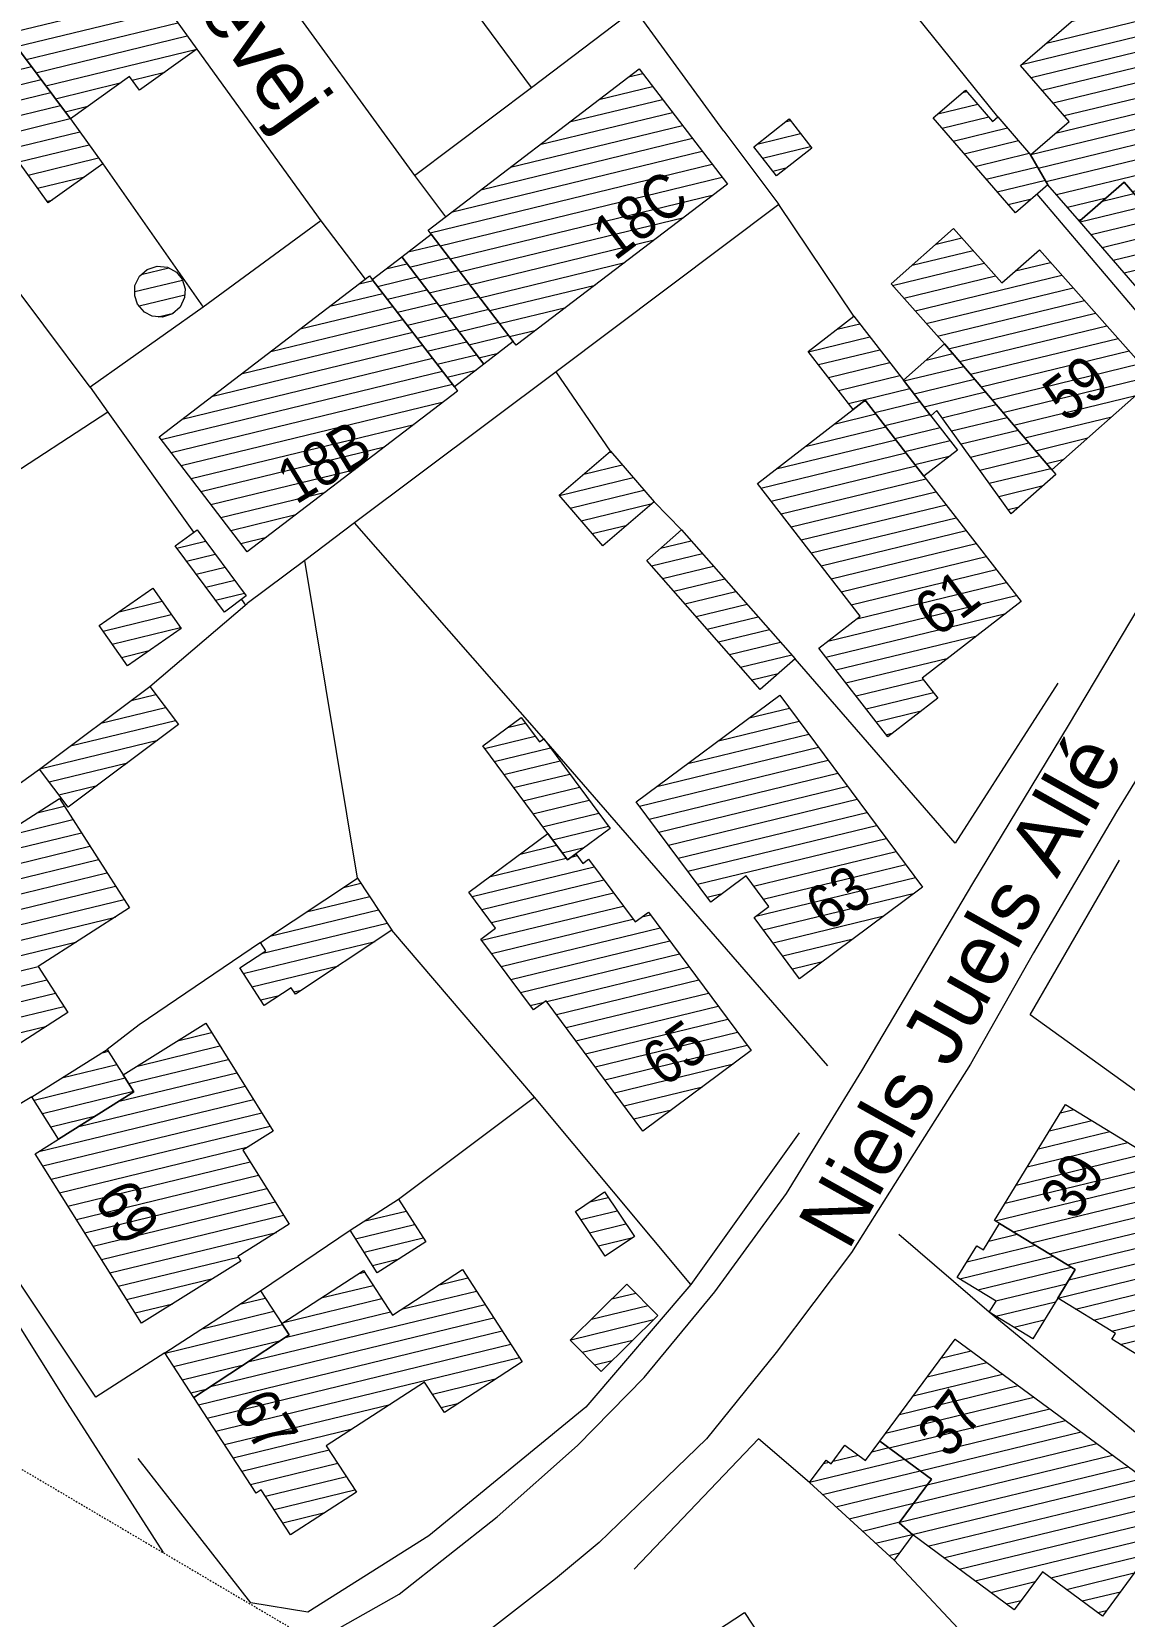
# Model space of a CAD drawing. Header units: metres. Extents: x 585637 to 586843, y 6137463 to 6138529.
# Drawn here: x 585913.1 to 585986.2, y 6137857 to 6137962.9 of the extents above; entities that cross this region are included whole.
import ezdxf
from ezdxf.enums import TextEntityAlignment as Align

# ---------------------------------------------------------------- set-up
doc = ezdxf.new("R2010")
doc.units = ezdxf.units.M
doc.header["$MEASUREMENT"] = 0
doc.linetypes.add('DGN_STYLE_2', pattern=[0.030554, 0.018333, -0.012222])
for name, color, linetype, lineweight in [('adresse', 7, 'Continuous', 13), ('bygning', 252, 'Continuous', 0), ('hegn', 252, 'Continuous', 13), ('vejkant', 252, 'Continuous', 13), ('vejnavn', 7, 'Continuous', 13)]:
    doc.layers.add(name, color=color, linetype=linetype, lineweight=lineweight)
doc.layers.add('TC_S_VRM_20X05', color=6, linetype='DGN_STYLE_2', lineweight=0, plot=False)
doc.styles.add('Style-Arial', font='arial.ttf')

msp = doc.modelspace()

# ---------------------------------------------------------------- hatches: boundary and pattern name
at = {"layer": 'bygning', "lineweight": 0}
h = msp.add_hatch(dxfattribs=at)
h.set_pattern_fill('HATCH', color=256, scale=0.1, style=0, pattern_type=2)
h.set_pattern_definition([(13.65, (585928.4115, 6137973.0716), (-0.23599, 0.971756), [])])
h.paths.add_polyline_path([(585914.04, 6137967.08), (585913.34, 6137968.05), (585917.5, 6137971.03), (585924.17, 6137961.74), (585920.34, 6137958.99), (585919.67, 6137959.92), (585915.72, 6137957.09), (585910.27, 6137964.38)], flags=0)
h = msp.add_hatch(dxfattribs=at)
h.set_pattern_fill('HATCH', color=256, scale=0.1, style=0, pattern_type=2)
h.set_pattern_definition([(13.65, (585953.4851, 6137969.8849), (-0.235989, 0.971756), [])])
h.paths.add_polyline_path([(585982.49, 6137956.91), (585979.24, 6137960.66), (585986.16, 6137966.64), (585996.85, 6137954.27), (585990.04, 6137948.38), (585989.58, 6137948.91), (585986.17, 6137952.84), (585983.17, 6137950.25), (585981.07, 6137952.68), (585979.91, 6137954.68)], flags=0)
h = msp.add_hatch(dxfattribs=at)
h.set_pattern_fill('HATCH', color=256, scale=0.1, style=0, pattern_type=2)
h.set_pattern_definition([(13.65, (585914.8101, 6137962.0208), (-0.23599, 0.971756), [])])
h.paths.add_polyline_path([(585915.72, 6137957.09), (585917.88, 6137954.08), (585914.24, 6137951.47), (585912.25, 6137954.23), (585908.05, 6137951.21), (585902.48, 6137958.85), (585906.14, 6137961.48), (585905.58, 6137962.25), (585909.69, 6137965.2), (585910.27, 6137964.38)], flags=0)
h = msp.add_hatch(dxfattribs=at)
h.set_pattern_fill('HATCH', color=256, scale=0.1, style=0, pattern_type=2)
h.set_pattern_definition([(13.65, (585941.992, 6137944.8585), (-0.23599, 0.971756), [])])
h.paths.add_polyline_path([(585953.74, 6137960.43), (585959.64, 6137952.72), (585945.53, 6137941.94), (585945.33, 6137942.19), (585939.85, 6137949.37), (585939.63, 6137949.65)], flags=0)
h = msp.add_hatch(dxfattribs=at)
h.set_pattern_fill('HATCH', color=256, scale=0.1, style=0, pattern_type=2)
h.set_pattern_definition([(13.65, (585985.7624, 6137949.0165), (-0.23599, 0.971756), [])])
h.paths.add_polyline_path([(585981.07, 6137952.68), (585978.89, 6137950.79), (585973.39, 6137957.14), (585975.55, 6137959.01), (585977.37, 6137956.91), (585977.72, 6137957.22), (585979.91, 6137954.68)], flags=0)
h = msp.add_hatch(dxfattribs=at)
h.set_pattern_fill('HATCH', color=256, scale=0.1, style=0, pattern_type=2)
h.set_pattern_definition([(13.65, (585974.6225, 6137937.9714), (-0.23599, 0.971756), [])])
h.paths.add_polyline_path([(585961.4, 6137955.22), (585963.76, 6137957.08), (585965.29, 6137955.12), (585962.93, 6137953.27)], flags=0)
h = msp.add_hatch(dxfattribs=at)
h.set_pattern_fill('HATCH', color=256, scale=0.1, style=0, pattern_type=2)
h.set_pattern_definition([(13.65, (585988.7958, 6137955.659), (-0.23599, 0.971756), [])])
h.paths.add_polyline_path([(585986.17, 6137952.84), (585989.58, 6137948.91), (585989.19, 6137948.58), (585991.05, 6137946.43), (585988.44, 6137944.16), (585983.17, 6137950.25)], flags=0)
h = msp.add_hatch(dxfattribs=at)
h.set_pattern_fill('HATCH', color=256, scale=0.1, style=0, pattern_type=2)
h.set_pattern_definition([(13.65, (585940.2795, 6137942.4902), (-0.23599, 0.97176), [])])
h.paths.add_polyline_path([(585939.85, 6137949.37), (585945.33, 6137942.19), (585943.35, 6137940.67), (585937.87, 6137947.85)], flags=0)
h = msp.add_hatch(dxfattribs=at)
h.set_pattern_fill('HATCH', color=256, scale=0.1, style=0, pattern_type=2)
h.set_pattern_definition([(13.65, (585977.8748, 6137953.8697), (-0.23599, 0.971756), [])])
h.paths.add_polyline_path([(585970.59, 6137946.05), (585974.76, 6137949.75), (585977.99, 6137946.11), (585980.5, 6137948.33), (585988.18, 6137939.68), (585981.34, 6137933.61), (585974.15, 6137942.04)], flags=0)
h = msp.add_hatch(dxfattribs=at)
h.set_pattern_fill('HATCH', color=256, scale=0.1, style=0, pattern_type=2)
h.set_pattern_definition([(13.65, (585934.8827, 6137939.877), (-0.23599, 0.971756), [])])
h.paths.add_polyline_path([(585921.52, 6137947.23), (585922.21, 6137947.16), (585922.82, 6137946.82), (585923.19, 6137946.37), (585923.4, 6137945.71), (585923.36, 6137945.13), (585923.07, 6137944.5), (585922.54, 6137944.04), (585921.88, 6137943.82), (585921.18, 6137943.9), (585920.67, 6137944.16), (585920.21, 6137944.69), (585920.02, 6137945.24), (585920.04, 6137945.93), (585920.34, 6137946.56), (585920.85, 6137947.01)], flags=0)
h = msp.add_hatch(dxfattribs=at)
h.set_pattern_fill('HATCH', color=256, scale=0.1, style=0, pattern_type=2)
h.set_pattern_definition([(13.65, (585950.7068, 6137930.8682), (-0.23599, 0.971756), [])])
h.paths.add_polyline_path([(585941.39, 6137939.17), (585935.9, 6137946.35), (585937.87, 6137947.85), (585943.35, 6137940.67)], flags=0)
h = msp.add_hatch(dxfattribs=at)
h.set_pattern_fill('HATCH', color=256, scale=0.1, style=0, pattern_type=2)
h.set_pattern_definition([(13.65, (585944.8782, 6137947.4176), (-0.23599, 0.971756), [])])
h.paths.add_polyline_path([(585921.65, 6137935.83), (585935.72, 6137946.58), (585935.9, 6137946.35), (585941.39, 6137939.17), (585941.61, 6137938.88), (585927.54, 6137928.13)], flags=0)
h = msp.add_hatch(dxfattribs=at)
h.set_pattern_fill('HATCH', color=256, scale=0.1, style=0, pattern_type=2)
h.set_pattern_definition([(13.65, (585963.2565, 6137955.4849), (-0.23599, 0.971756), [])])
h.paths.add_polyline_path([(585975.03, 6137934.93), (585972.78, 6137933.19), (585968.86, 6137938.27), (585968.05, 6137937.65), (585965.05, 6137941.52), (585968.1, 6137943.88), (585971.41, 6137939.61), (585973.25, 6137937.23)], flags=0)
h = msp.add_hatch(dxfattribs=at)
h.set_pattern_fill('HATCH', color=256, scale=0.1, style=0, pattern_type=2)
h.set_pattern_definition([(13.65, (585977.6838, 6137942.1047), (-0.23599, 0.971756), [])])
h.paths.add_polyline_path([(585981.34, 6137933.61), (585981.6, 6137933.31), (585978.62, 6137930.67), (585973.65, 6137937.58), (585973.25, 6137937.23), (585971.41, 6137939.61), (585974.15, 6137942.04)], flags=0)
h = msp.add_hatch(dxfattribs=at)
h.set_pattern_fill('HATCH', color=256, scale=0.1, style=0, pattern_type=2)
h.set_pattern_definition([(13.65, (585968.7698, 6137940.2399), (-0.23599, 0.971756), [])])
h.paths.add_polyline_path([(585972.78, 6137933.19), (585979.27, 6137924.81), (585972.67, 6137919.69), (585973.7, 6137918.35), (585970.36, 6137915.77), (585965.76, 6137921.7), (585968.52, 6137923.83), (585961.65, 6137932.7), (585968.05, 6137937.65), (585968.86, 6137938.27)], flags=0)
h = msp.add_hatch(dxfattribs=at)
h.set_pattern_fill('HATCH', color=256, scale=0.1, style=0, pattern_type=2)
h.set_pattern_definition([(13.65, (585956.1219, 6137925.5482), (-0.23599, 0.971756), [])])
h.paths.add_polyline_path([(585951.82, 6137934.86), (585954.74, 6137931.47), (585951.31, 6137928.53), (585948.4, 6137931.92)], flags=0)
h = msp.add_hatch(dxfattribs=at)
h.set_pattern_fill('HATCH', color=256, scale=0.1, style=0, pattern_type=2)
h.set_pattern_definition([(13.65, (585916.6621, 6137890.8603), (-0.23599, 0.971756), [])])
h.paths.add_polyline_path([(585924.19, 6137929.61), (585927.48, 6137925.19), (585926.02, 6137924.1), (585922.73, 6137928.53)], flags=0)
h = msp.add_hatch(dxfattribs=at)
h.set_pattern_fill('HATCH', color=256, scale=0.1, style=0, pattern_type=2)
h.set_pattern_definition([(13.65, (585970.9882, 6137926.039), (-0.23599, 0.971756), [])])
h.paths.add_polyline_path([(585964.17, 6137920.98), (585961.83, 6137918.93), (585954.25, 6137927.56), (585956.58, 6137929.61)], flags=0)
h = msp.add_hatch(dxfattribs=at)
h.set_pattern_fill('HATCH', color=256, scale=0.1, style=0, pattern_type=2)
h.set_pattern_definition([(13.65, (585924.6903, 6137926.5405), (-0.23599, 0.97176), [])])
h.paths.add_polyline_path([(585921.24, 6137925.7), (585923.12, 6137923.01), (585919.53, 6137920.51), (585917.65, 6137923.2)], flags=0)
h = msp.add_hatch(dxfattribs=at)
h.set_pattern_fill('HATCH', color=256, scale=0.1, style=0, pattern_type=2)
h.set_pattern_definition([(13.65, (585904.5792, 6137917.5929), (-0.23599, 0.971756), [])])
h.paths.add_polyline_path([(585921.03, 6137919.13), (585922.95, 6137916.58), (585915.58, 6137911.05), (585913.66, 6137913.61)], flags=0)
h = msp.add_hatch(dxfattribs=at)
h.set_pattern_fill('HATCH', color=256, scale=0.1, style=0, pattern_type=2)
h.set_pattern_definition([(13.65, (585946.8836, 6137912.552), (-0.23599, 0.971756), [])])
h.paths.add_polyline_path([(585972.69, 6137905.71), (585964.47, 6137899.59), (585961.43, 6137903.68), (585962.42, 6137904.41), (585960.89, 6137906.46), (585958.54, 6137904.71), (585953.55, 6137911.42), (585963.14, 6137918.55)], flags=0)
h = msp.add_hatch(dxfattribs=at)
h.set_pattern_fill('HATCH', color=256, scale=0.1, style=0, pattern_type=2)
h.set_pattern_definition([(13.65, (585953.0294, 6137898.7919), (-0.23599, 0.971756), [])])
h.paths.add_polyline_path([(585948.95, 6137907.53), (585947.63, 6137909.29), (585943.29, 6137915.15), (585945.86, 6137917.06), (585947.08, 6137915.43), (585947.36, 6137915.64), (585951.8, 6137909.64), (585949.5, 6137907.94)], flags=0)
h = msp.add_hatch(dxfattribs=at)
h.set_pattern_fill('HATCH', color=256, scale=0.1, style=0, pattern_type=2)
h.set_pattern_definition([(13.65, (585917.7527, 6137913.7693), (-0.23599, 0.971756), [])])
h.paths.add_polyline_path([(585913.57, 6137900.41), (585915.55, 6137897.33), (585909.76, 6137893.62), (585903.73, 6137903.02), (585908.28, 6137905.93), (585907.64, 6137906.93), (585914.99, 6137911.63), (585919.67, 6137904.32)], flags=0)
h = msp.add_hatch(dxfattribs=at)
h.set_pattern_fill('HATCH', color=256, scale=0.1, style=0, pattern_type=2)
h.set_pattern_definition([(13.65, (585931.5664, 6137901.3819), (-0.23599, 0.971756), [])])
h.paths.add_polyline_path([(585949.5, 6137907.94), (585949.98, 6137907.3), (585950.36, 6137907.58), (585953.47, 6137903.39), (585954.37, 6137904.05), (585961.24, 6137894.78), (585953.98, 6137889.4), (585947.52, 6137898.12), (585946.68, 6137897.5), (585943.17, 6137902.24), (585944.15, 6137902.96), (585942.36, 6137905.38), (585947.63, 6137909.29), (585948.95, 6137907.53)], flags=0)
h = msp.add_hatch(dxfattribs=at)
h.set_pattern_fill('HATCH', color=256, scale=0.1, style=0, pattern_type=2)
h.set_pattern_definition([(13.65, (585914.1286, 6137903.9548), (-0.23599, 0.971756), [])])
h.paths.add_polyline_path([(585930.76, 6137898.56), (585930.47, 6137898.99), (585928.68, 6137897.81), (585927.04, 6137900.31), (585928.78, 6137901.46), (585928.42, 6137902.02), (585934.92, 6137906.31), (585937.22, 6137902.83)], flags=0)
h = msp.add_hatch(dxfattribs=at)
h.set_pattern_fill('HATCH', color=256, scale=0.1, style=0, pattern_type=2)
h.set_pattern_definition([(13.65, (585931.7985, 6137874.9572), (-0.23599, 0.971756), [])])
h.paths.add_polyline_path([(585913.37, 6137887.88), (585914.93, 6137888.86), (585919.97, 6137892.02), (585919.26, 6137893.16), (585924.77, 6137896.61), (585929.28, 6137889.4), (585927.25, 6137888.12), (585930.35, 6137883.17), (585926.92, 6137881.01), (585927.11, 6137880.71), (585920.48, 6137876.55)], flags=0)
h = msp.add_hatch(dxfattribs=at)
h.set_pattern_fill('HATCH', color=256, scale=0.1, style=0, pattern_type=2)
h.set_pattern_definition([(13.65, (585922.2623, 6137885.4221), (-0.23599, 0.971756), [])])
h.paths.add_polyline_path([(585913.15, 6137891.7), (585918.19, 6137894.86), (585919.26, 6137893.16), (585919.97, 6137892.02), (585914.93, 6137888.86)], flags=0)
h = msp.add_hatch(dxfattribs=at)
h.set_pattern_fill('HATCH', color=256, scale=0.1, style=0, pattern_type=2)
h.set_pattern_definition([(13.65, (585980.4794, 6137878.965), (-0.23599, 0.971756), [])])
h.paths.add_polyline_path([(585977.5, 6137883.43), (585982.25, 6137891.19), (585993.89, 6137884.07), (585992.99, 6137882.61), (585997.79, 6137879.68), (585999.73, 6137882.86), (586003.65, 6137880.46), (586003.3, 6137879.89), (586006, 6137878.24), (586002.67, 6137872.8), (585996.35, 6137876.67), (585992.83, 6137870.9), (585985.35, 6137875.48), (585985.58, 6137875.87), (585981.72, 6137878.23), (585982.88, 6137880.14), (585977.83, 6137883.23)], flags=0)
h = msp.add_hatch(dxfattribs=at)
h.set_pattern_fill('HATCH', color=256, scale=0.1, style=0, pattern_type=2)
h.set_pattern_definition([(13.65, (585951.0446, 6137883.0665), (-0.23599, 0.971756), [])])
h.paths.add_polyline_path([(585937.66, 6137884.85), (585939.48, 6137881.99), (585936.24, 6137879.92), (585934.42, 6137882.78)], flags=0)
h = msp.add_hatch(dxfattribs=at)
h.set_pattern_fill('HATCH', color=256, scale=0.1, style=0, pattern_type=2)
h.set_pattern_definition([(13.65, (585951.5062, 6137875.6621), (-0.23599, 0.97176), [])])
h.paths.add_polyline_path([(585951.43, 6137885.33), (585953.43, 6137882.35), (585951.48, 6137881.04), (585949.48, 6137884.02)], flags=0)
h = msp.add_hatch(dxfattribs=at)
h.set_pattern_fill('HATCH', color=256, scale=0.1, style=0, pattern_type=2)
h.set_pattern_definition([(13.65, (585957.6461, 6137848.5042), (-0.235989, 0.971756), [])])
h.paths.add_polyline_path([(585982.88, 6137880.14), (585981.72, 6137878.23), (585980.06, 6137875.52), (585977.15, 6137877.29), (585977.6, 6137878.03), (585975.01, 6137879.62), (585976.31, 6137881.74), (585976.76, 6137881.47), (585977.83, 6137883.23)], flags=0)
h = msp.add_hatch(dxfattribs=at)
h.set_pattern_fill('HATCH', color=256, scale=0.1, style=0, pattern_type=2)
h.set_pattern_definition([(13.65, (585928.1374, 6137876.1576), (-0.23599, 0.971756), [])])
h.paths.add_polyline_path([(585930.35, 6137875.78), (585929.85, 6137876.53), (585935.32, 6137880.08), (585937.26, 6137877.1), (585941.93, 6137880.14), (585945.93, 6137873.98), (585940.72, 6137870.59), (585939.39, 6137872.62), (585932.83, 6137868.36), (585934.84, 6137865.27), (585930.44, 6137862.41), (585928.48, 6137865.42), (585928.14, 6137865.19), (585923.97, 6137871.6)], flags=0)
h = msp.add_hatch(dxfattribs=at)
h.set_pattern_fill('HATCH', color=256, scale=0.1, style=0, pattern_type=2)
h.set_pattern_definition([(13.65, (585936.7664, 6137882.2488), (-0.23599, 0.971756), [])])
h.paths.add_polyline_path([(585922.04, 6137874.57), (585928.42, 6137878.72), (585929.85, 6137876.53), (585930.35, 6137875.78), (585923.97, 6137871.6)], flags=0)
h = msp.add_hatch(dxfattribs=at)
h.set_pattern_fill('HATCH', color=256, scale=0.1, style=0, pattern_type=2)
h.set_pattern_definition([(13.65, (585976.0075, 6137865.5048), (-0.23599, 0.971756), [])])
h.paths.add_polyline_path([(585952.92, 6137879.17), (585954.99, 6137877.08), (585951.2, 6137873.33), (585949.14, 6137875.42)], flags=0)
h = msp.add_hatch(dxfattribs=at)
h.set_pattern_fill('HATCH', color=256, scale=0.1, style=0, pattern_type=2)
h.set_pattern_definition([(13.65, (585966.8472, 6137866.324), (-0.23599, 0.971756), [])])
h.paths.add_polyline_path([(585974.86, 6137875.5), (585990.09, 6137864.27), (585984.72, 6137856.98), (585980.7, 6137859.94), (585978.82, 6137857.4), (585972.03, 6137862.4), (585971.12, 6137863.2), (585973.28, 6137866.14), (585969.83, 6137868.68)], flags=0)
h = msp.add_hatch(dxfattribs=at)
h.set_pattern_fill('HATCH', color=256, scale=0.1, style=0, pattern_type=2)
h.set_pattern_definition([(13.65, (585983.1701, 6137853.8345), (-0.23599, 0.971756), [])])
h.paths.add_polyline_path([(585972.03, 6137862.4), (585970.79, 6137860.71), (585965.13, 6137865.91), (585966.24, 6137867.41), (585966.58, 6137867.16), (585967.49, 6137868.4), (585968.87, 6137867.38), (585969.83, 6137868.68), (585973.28, 6137866.14), (585971.12, 6137863.2)], flags=0)

# ---------------------------------------------------------------- linework, layer by layer
at = {"layer": 'bygning', "lineweight": 0, "flags": 128}
for points in [[(585914.04, 6137967.08), (585913.34, 6137968.05), (585917.5, 6137971.03), (585924.17, 6137961.74), (585920.34, 6137958.99), (585919.67, 6137959.92), (585915.72, 6137957.09), (585910.27, 6137964.38)], [(585982.49, 6137956.91), (585979.24, 6137960.66), (585986.16, 6137966.64), (585996.85, 6137954.27), (585990.04, 6137948.38), (585989.58, 6137948.91), (585986.17, 6137952.84), (585983.17, 6137950.25), (585981.07, 6137952.68), (585979.91, 6137954.68)], [(585915.72, 6137957.09), (585917.88, 6137954.08), (585914.24, 6137951.47), (585912.25, 6137954.23), (585908.05, 6137951.21), (585902.48, 6137958.85), (585906.14, 6137961.48), (585905.58, 6137962.25), (585909.69, 6137965.2), (585910.27, 6137964.38)], [(585953.74, 6137960.43), (585959.64, 6137952.72), (585945.53, 6137941.94), (585945.33, 6137942.19), (585939.85, 6137949.37), (585939.63, 6137949.65)], [(585981.07, 6137952.68), (585978.89, 6137950.79), (585973.39, 6137957.14), (585975.55, 6137959.01), (585977.37, 6137956.91), (585977.72, 6137957.22), (585979.91, 6137954.68)], [(585961.4, 6137955.22), (585963.76, 6137957.08), (585965.29, 6137955.12), (585962.93, 6137953.27)], [(585986.17, 6137952.84), (585989.58, 6137948.91), (585989.19, 6137948.58), (585991.05, 6137946.43), (585988.44, 6137944.16), (585983.17, 6137950.25)], [(585939.85, 6137949.37), (585945.33, 6137942.19), (585943.35, 6137940.67), (585937.87, 6137947.85)], [(585970.59, 6137946.05), (585974.76, 6137949.75), (585977.99, 6137946.11), (585980.5, 6137948.33), (585988.18, 6137939.68), (585981.34, 6137933.61), (585974.15, 6137942.04)], [(585921.52, 6137947.23), (585922.21, 6137947.16), (585922.82, 6137946.82), (585923.19, 6137946.37), (585923.4, 6137945.71), (585923.36, 6137945.13), (585923.07, 6137944.5), (585922.54, 6137944.04), (585921.88, 6137943.82), (585921.18, 6137943.9), (585920.67, 6137944.16), (585920.21, 6137944.69), (585920.02, 6137945.24), (585920.04, 6137945.93), (585920.34, 6137946.56), (585920.85, 6137947.01)], [(585941.39, 6137939.17), (585935.9, 6137946.35), (585937.87, 6137947.85), (585943.35, 6137940.67)], [(585921.65, 6137935.83), (585935.72, 6137946.58), (585935.9, 6137946.35), (585941.39, 6137939.17), (585941.61, 6137938.88), (585927.54, 6137928.13)], [(585975.03, 6137934.93), (585972.78, 6137933.19), (585968.86, 6137938.27), (585968.05, 6137937.65), (585965.05, 6137941.52), (585968.1, 6137943.88), (585971.41, 6137939.61), (585973.25, 6137937.23)], [(585981.34, 6137933.61), (585981.6, 6137933.31), (585978.62, 6137930.67), (585973.65, 6137937.58), (585973.25, 6137937.23), (585971.41, 6137939.61), (585974.15, 6137942.04)], [(585972.78, 6137933.19), (585979.27, 6137924.81), (585972.67, 6137919.69), (585973.7, 6137918.35), (585970.36, 6137915.77), (585965.76, 6137921.7), (585968.52, 6137923.83), (585961.65, 6137932.7), (585968.05, 6137937.65), (585968.86, 6137938.27)], [(585951.82, 6137934.86), (585954.74, 6137931.47), (585951.31, 6137928.53), (585948.4, 6137931.92)], [(585924.19, 6137929.61), (585927.48, 6137925.19), (585926.02, 6137924.1), (585922.73, 6137928.53)], [(585964.17, 6137920.98), (585961.83, 6137918.93), (585954.25, 6137927.56), (585956.58, 6137929.61)], [(585921.24, 6137925.7), (585923.12, 6137923.01), (585919.53, 6137920.51), (585917.65, 6137923.2)], [(585921.03, 6137919.13), (585922.95, 6137916.58), (585915.58, 6137911.05), (585913.66, 6137913.61)], [(585972.69, 6137905.71), (585964.47, 6137899.59), (585961.43, 6137903.68), (585962.42, 6137904.41), (585960.89, 6137906.46), (585958.54, 6137904.71), (585953.55, 6137911.42), (585963.14, 6137918.55)], [(585948.95, 6137907.53), (585947.63, 6137909.29), (585943.29, 6137915.15), (585945.86, 6137917.06), (585947.08, 6137915.43), (585947.36, 6137915.64), (585951.8, 6137909.64), (585949.5, 6137907.94)], [(585913.57, 6137900.41), (585915.55, 6137897.33), (585909.76, 6137893.62), (585903.73, 6137903.02), (585908.28, 6137905.93), (585907.64, 6137906.93), (585914.99, 6137911.63), (585919.67, 6137904.32)], [(585949.5, 6137907.94), (585949.98, 6137907.3), (585950.36, 6137907.58), (585953.47, 6137903.39), (585954.37, 6137904.05), (585961.24, 6137894.78), (585953.98, 6137889.4), (585947.52, 6137898.12), (585946.68, 6137897.5), (585943.17, 6137902.24), (585944.15, 6137902.96), (585942.36, 6137905.38), (585947.63, 6137909.29), (585948.95, 6137907.53)], [(585930.76, 6137898.56), (585930.47, 6137898.99), (585928.68, 6137897.81), (585927.04, 6137900.31), (585928.78, 6137901.46), (585928.42, 6137902.02), (585934.92, 6137906.31), (585937.22, 6137902.83)], [(585913.37, 6137887.88), (585914.93, 6137888.86), (585919.97, 6137892.02), (585919.26, 6137893.16), (585924.77, 6137896.61), (585929.28, 6137889.4), (585927.25, 6137888.12), (585930.35, 6137883.17), (585926.92, 6137881.01), (585927.11, 6137880.71), (585920.48, 6137876.55)], [(585913.15, 6137891.7), (585918.19, 6137894.86), (585919.26, 6137893.16), (585919.97, 6137892.02), (585914.93, 6137888.86)], [(585977.5, 6137883.43), (585982.25, 6137891.19), (585993.89, 6137884.07), (585992.99, 6137882.61), (585997.79, 6137879.68), (585999.73, 6137882.86), (586003.65, 6137880.46), (586003.3, 6137879.89), (586006, 6137878.24), (586002.67, 6137872.8), (585996.35, 6137876.67), (585992.83, 6137870.9), (585985.35, 6137875.48), (585985.58, 6137875.87), (585981.72, 6137878.23), (585982.88, 6137880.14), (585977.83, 6137883.23)], [(585937.66, 6137884.85), (585939.48, 6137881.99), (585936.24, 6137879.92), (585934.42, 6137882.78)], [(585951.43, 6137885.33), (585953.43, 6137882.35), (585951.48, 6137881.04), (585949.48, 6137884.02)], [(585982.88, 6137880.14), (585981.72, 6137878.23), (585980.06, 6137875.52), (585977.15, 6137877.29), (585977.6, 6137878.03), (585975.01, 6137879.62), (585976.31, 6137881.74), (585976.76, 6137881.47), (585977.83, 6137883.23)], [(585930.35, 6137875.78), (585929.85, 6137876.53), (585935.32, 6137880.08), (585937.26, 6137877.1), (585941.93, 6137880.14), (585945.93, 6137873.98), (585940.72, 6137870.59), (585939.39, 6137872.62), (585932.83, 6137868.36), (585934.84, 6137865.27), (585930.44, 6137862.41), (585928.48, 6137865.42), (585928.14, 6137865.19), (585923.97, 6137871.6)], [(585922.04, 6137874.57), (585928.42, 6137878.72), (585929.85, 6137876.53), (585930.35, 6137875.78), (585923.97, 6137871.6)], [(585952.92, 6137879.17), (585954.99, 6137877.08), (585951.2, 6137873.33), (585949.14, 6137875.42)], [(585974.86, 6137875.5), (585990.09, 6137864.27), (585984.72, 6137856.98), (585980.7, 6137859.94), (585978.82, 6137857.4), (585972.03, 6137862.4), (585971.12, 6137863.2), (585973.28, 6137866.14), (585969.83, 6137868.68)], [(585972.03, 6137862.4), (585970.79, 6137860.71), (585965.13, 6137865.91), (585966.24, 6137867.41), (585966.58, 6137867.16), (585967.49, 6137868.4), (585968.87, 6137867.38), (585969.83, 6137868.68), (585973.28, 6137866.14), (585971.12, 6137863.2)]]:
    msp.add_lwpolyline(points, close=True, dxfattribs=at)
msp.add_lwpolyline([(585945.44, 6137847.35), (585945.96, 6137847.69), (585945.27, 6137848.74), (585952.59, 6137853.53), (585953.36, 6137852.35), (585960.78, 6137857.22), (585965.61, 6137849.85), (585957.59, 6137844.59), (585956.85, 6137845.72), (585952.76, 6137843.04), (585952.76, 6137843.04), (585945.44, 6137847.35)], dxfattribs=at)
at = {"layer": 'hegn'}
for p, q in [((585977.72, 6137957.22), (585964.97, 6137973.07)), ((585946.54, 6137959.18), (585938.14, 6137970.56)), ((585946.54, 6137959.18), (585953.46, 6137964.41)), ((585959.41, 6137956.26), (585953.46, 6137964.41)), ((585917.88, 6137954.08), (585924.59, 6137944.49)), ((585968.1, 6137943.88), (585963.09, 6137951.36)), ((585992.97, 6137937.17), (585980.34, 6137952.04)), ((585917.04, 6137939.14), (585908.69, 6137950.31)), ((585924.59, 6137944.49), (585917.04, 6137939.14)), ((585951.82, 6137934.86), (585948.19, 6137940.16)), ((585917.04, 6137939.14), (585918.22, 6137937.48)), ((585918.22, 6137937.48), (585910.39, 6137932.37)), ((585918.22, 6137937.48), (585923.96, 6137929.44)), ((585956.58, 6137929.61), (585954.74, 6137931.47)), ((585934.92, 6137906.31), (585931.39, 6137927.56)), ((585927.16, 6137924.95), (585927.42, 6137924.57)), ((585921.03, 6137919.13), (585927.54, 6137924.67)), ((585946.74, 6137891.67), (585937.22, 6137902.83)), ((585937.66, 6137884.85), (585946.74, 6137891.67)), ((585957.19, 6137879.15), (585946.74, 6137891.67)), ((585964.44, 6137889.29), (585957.19, 6137879.15)), ((585928.42, 6137878.72), (585934.42, 6137882.78)), ((585977.15, 6137877.29), (585971.1, 6137882.49)), ((585976.39, 6137854.74), (585970.79, 6137860.71))]:
    msp.add_line(p, q, dxfattribs=at)
at = {"layer": 'hegn', "flags": 128}
for points in [[(585928.9, 6137966.83), (585938.73, 6137953.29), (585946.54, 6137959.18)], [(585924.17, 6137961.74), (585932.46, 6137950.26), (585924.59, 6137944.49)], [(585959.41, 6137956.26), (585963.09, 6137951.36), (585948.19, 6137940.16), (585934.72, 6137930.06), (585931.39, 6137927.56), (585927.54, 6137924.67)], [(585966.35, 6137893.77), (585947.36, 6137915.64), (585934.72, 6137930.06)], [(585981.73, 6137919.36), (585974.87, 6137908.66), (585964.17, 6137920.98)], [(585888.39, 6137916.9), (585898.06, 6137902.38), (585913.66, 6137913.61)], [(585999.73, 6137882.86), (585979.89, 6137897.17), (585985.86, 6137907.52)], [(585928.42, 6137902.02), (585920.32, 6137896.51), (585918.19, 6137894.86)], [(585913.15, 6137891.7), (585907.04, 6137888.05), (585899.42, 6137899.38)], [(585922.04, 6137874.57), (585917.43, 6137871.61), (585908.84, 6137884.44)], [(585957.19, 6137879.15), (585950.17, 6137870.94), (585939.68, 6137862.34), (585931.6, 6137857.23), (585927.79, 6137857.85), (585920.26, 6137867.52)], [(586009.42, 6137850.73), (585989.42, 6137867.19), (585977.15, 6137877.29)], [(585965.13, 6137865.91), (585961.73, 6137868.83), (585953.41, 6137860.12)]]:
    msp.add_lwpolyline(points, dxfattribs=at)
at = {"layer": 'TC_S_VRM_20X05'}
msp.add_lwpolyline([(585659.05, 6138016.22), (586360.88, 6137602.38), (586652.35, 6138096.67), (585950.53, 6138510.52)], close=True, dxfattribs=at)
at = {"layer": 'vejkant'}
for p, q in [((585938.73, 6137953.29), (585940.8, 6137950.53)), ((585932.46, 6137950.26), (585935.42, 6137946.36))]:
    msp.add_line(p, q, dxfattribs=at)
at = {"layer": 'vejkant', "flags": 128}
for points in [[(585933.24, 6137855.92), (585937.7, 6137858.44), (585944.26, 6137863.62), (585949.63, 6137868.39), (585954.08, 6137872.92), (585958.81, 6137878.66), (585963.6, 6137885.23), (585968.62, 6137893.44), (585976.04, 6137905.96), (585982.45, 6137916.51), (585988.36, 6137926.43), (585994.52, 6137936.96), (585999.87, 6137945.71), (586004.83, 6137954.02), (586006.97, 6137958), (586007.33, 6137959.25), (586007.28, 6137960.06), (586007.04, 6137960.78), (586006.56, 6137961.44), (586004.2, 6137963.22)], [(586013.52, 6137963.36), (586020.07, 6137959.65), (586017.82, 6137955.4), (586016.5, 6137955.91), (586015.21, 6137956.17), (586014.4, 6137956.22), (586013.41, 6137955.89), (586012.61, 6137955.49), (586011.89, 6137954.69), (586009.97, 6137951.27), (586003.1, 6137939.92), (585993.7, 6137924.16), (585989.43, 6137916.92), (585985.66, 6137910.75), (585980.11, 6137901.31), (585975.9, 6137893.88), (585970.85, 6137885.93), (585967.94, 6137881.28), (585962.91, 6137874.6), (585958.24, 6137868.82), (585955.59, 6137866.26), (585951.06, 6137861.9), (585948.14, 6137859.46), (585943.93, 6137856.18)], [(585909.89, 6137880.16), (585915.51, 6137871.23), (585921.92, 6137861.22)]]:
    msp.add_lwpolyline(points, dxfattribs=at)

# ---------------------------------------------------------------- texts
at = {"layer": 'adresse', "style": 'Style-Arial', "width": 0.833333}
for s, rotation, p in [('18C', 36.9, (585953.79, 6137950.68)), ('59', 36.9, (585982.91, 6137939.1)), ('18B', 31.5, (585932.67, 6137934.16)), ('61', 36.9, (585974.32, 6137924.73)), ('63', 36, (585967.02, 6137905.01)), ('65', 36, (585956.09, 6137894.64)), ('39', 58.5, (585982.69, 6137885.78)), ('69', 301.5, (585919.52, 6137884)), ('67', 301.5, (585928.77, 6137870.04)), ('37', 52.2, (585974.51, 6137869.89))]:
    msp.add_text(s, height=3, rotation=rotation, dxfattribs=at).set_placement(p, align=Align.MIDDLE_CENTER)
at = {"layer": 'vejnavn', "style": 'Style-Arial'}
for s, rotation, p in [('Løkkevej', 305.568, (585925.23, 6137966.34)), ('Niels Juels Allé', 60.732, (585975.22, 6137898.81))]:
    msp.add_text(s, height=4, rotation=rotation, dxfattribs=at).set_placement(p, align=Align.MIDDLE_CENTER)

doc.saveas('drawing.dxf')
